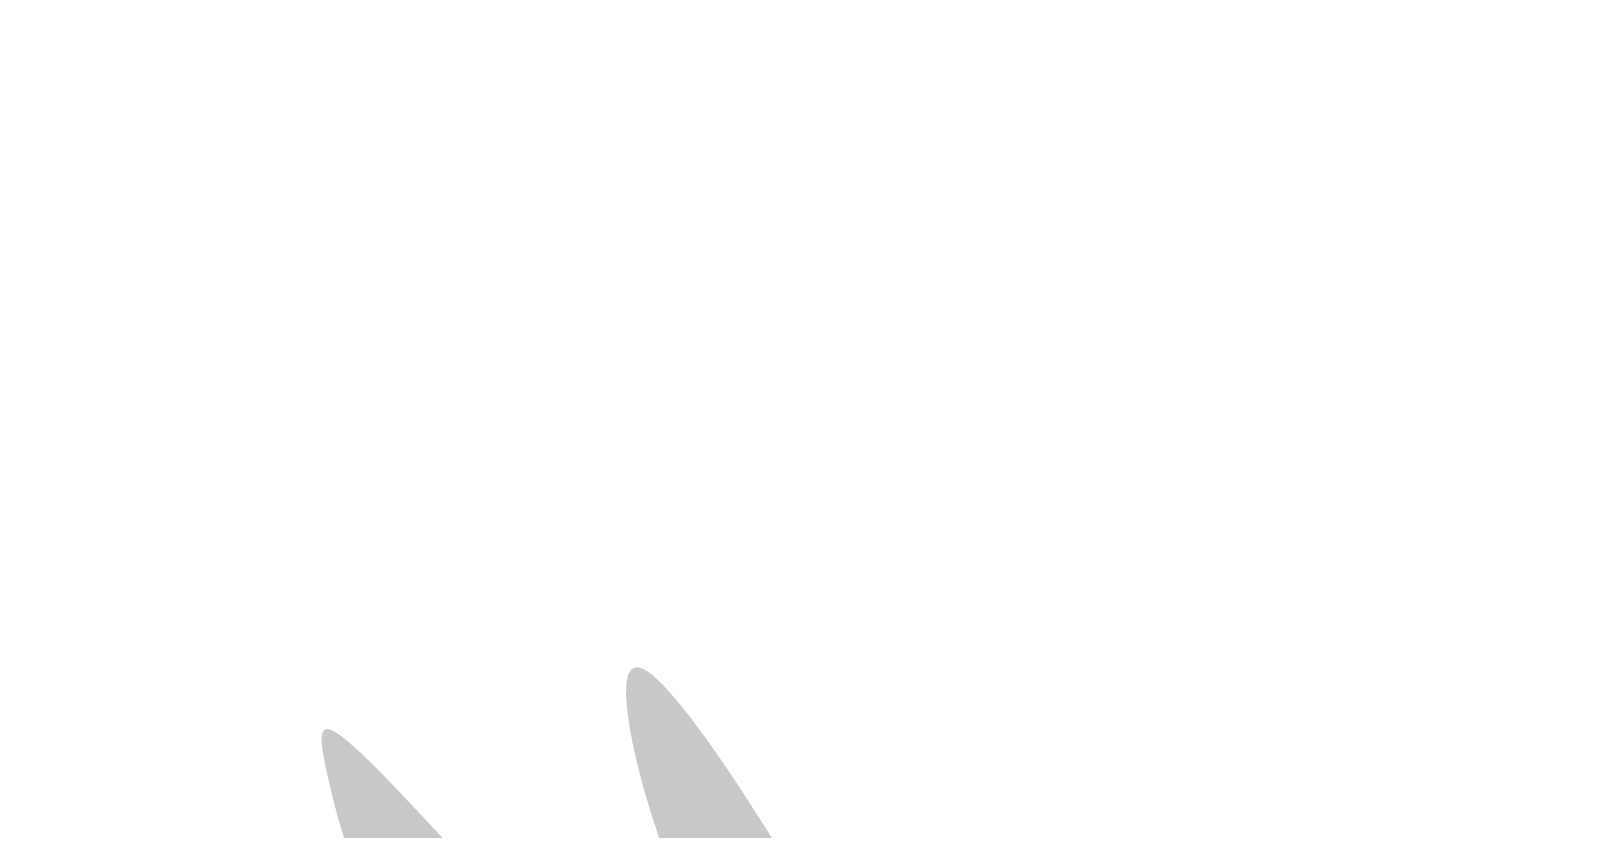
# Model space of a CAD drawing. Header units: millimetres. Extents: x -754 to 578, y -31 to 612.
# Drawn here: x -332.24 to -319.69, y 364.74 to 371.18 of the extents above; entities that cross this region are included whole.
import ezdxf

# ---------------------------------------------------------------- set-up
doc = ezdxf.new("R2010")
doc.units = ezdxf.units.MM
doc.layers.add('Images', color=7, linetype='Continuous')
doc.layers.add('magpiefill', color=3, linetype='Continuous')
picture_1 = doc.add_image_def('image13.jpg', size_in_pixel=(525, 700))

msp = doc.modelspace()

# ---------------------------------------------------------------- hatches: boundary and pattern name
at = {"layer": 'magpiefill'}
h = msp.add_hatch(color=255, dxfattribs=at)
h.dxf.hatch_style = 1
h.paths.add_polyline_path([(-325.5000803217421, 363.4107541445731), (-325.6396733999798, 363.6446595240143), (-325.7772062365982, 363.8754761419751), (-325.9128848578627, 364.1024832852556), (-326.0469152900382, 364.3249602406577), (-326.1795035593902, 364.5421862949816), (-326.310855692184, 364.7534407350283), (-326.4411777146846, 364.9580028475991), (-326.5703322839362, 365.1547023327915), (-326.6968085800976, 365.3405705438907), (-326.8187524141062, 365.5121892474792), (-326.9343095968998, 365.6661402101391), (-327.0416259394157, 365.7990051984527), (-327.1388472525912, 365.9073659790019), (-327.2241193473644, 365.987804318369), (-327.2955880346723, 366.0369019831365), (-327.3518489379846, 366.0522497363605), (-327.3932969308979, 366.0354743269932), (-327.4207766995404, 365.9892115004614), (-327.4351329300408, 365.9160970021915), (-327.4372103085274, 365.8187665776099), (-327.4278535211288, 365.6998559721429), (-327.4079072539736, 365.5620009312174), (-327.3782161931898, 365.4078372002596), (-327.3393056923455, 365.2393536001806), (-327.2904237747651, 365.0559512538292), (-327.2304991312128, 364.8563843595384), (-327.1584604524521, 364.6394071156421), (-327.0732364292473, 364.4037737204729), (-326.9737557523621, 364.148238372365), (-326.8589471125606, 363.8715552696509), (-326.7277392006065, 363.5724786106641), (-326.5776255232475, 363.2484356649198), (-326.4003588511668, 362.8915459866606), (-326.1862567710314, 362.4926022013104), (-325.9256368695079, 362.0423969342937), (-325.6088167332634, 361.5317228110344), (-325.2261139489646, 360.9513724569572), (-324.8352520646858, 360.389104276885), (-324.3867803329107, 359.9765496489107), (-323.9949170355172, 359.6151331575933), (-323.6550364152391, 359.3009970072969), (-323.3625127148094, 359.0302834023874), (-323.1127201769618, 358.7991345472292), (-322.9010330444301, 358.6036926461879), (-322.7228255599476, 358.4400999036283), (-322.5734719662476, 358.3044985239152), (-322.4486951212295, 358.1933424921071), (-322.3456123434548, 358.1043329160361), (-322.2616895666503, 358.035482684227), (-322.1943927245435, 357.9848046852052), (-322.1411877508613, 357.9503118074954), (-322.0995405793311, 357.9300169396233), (-322.0669171436798, 357.9219329701137), (-322.0407833776346, 357.9240727874918), (-322.01953566176, 357.9356733747597), (-322.0052921639679, 357.9608680928291), (-322.0011014990081, 358.0050143970876), (-322.0100122816299, 358.0734697429239), (-322.0350731265829, 358.171591585726), (-322.0793326486165, 358.3047373808824), (-322.1458394624802, 358.4782645837815), (-322.2376421829234, 358.6975306498112), (-322.4332051703811, 358.9469472054303), (-322.8845702781474, 359.5296974425704), (-323.2447598365108, 360.0026395800472), (-323.5313332148629, 360.387554028091), (-323.7618497825945, 360.7062211969329), (-323.9538689090965, 360.980421496803), (-324.1249499637603, 361.2319353379324), (-324.2897446379179, 361.4788976187093), (-324.4512739106653, 361.7248611901543), (-324.6096510830398, 361.9697333914462), (-324.7649894560786, 362.2134215617629), (-324.9174023308187, 362.4558330402831), (-325.0670030082975, 362.6968751661855), (-325.2139047895522, 362.9364552786483), (-325.3582209756197, 363.1744807168502)])
h = msp.add_hatch(color=253, dxfattribs=at)
h.dxf.hatch_style = 1
h.paths.add_polyline_path([(-328.5394225755993, 364.2632280526573), (-328.7039357402973, 364.443167493816), (-328.8594457659586, 364.6119255991699), (-329.0061689641239, 364.7699862803699), (-329.1441516816324, 364.9175056956785), (-329.2727604065167, 365.0533289898029), (-329.3911916621082, 365.1759735540613), (-329.4986419717382, 365.2839567797718), (-329.5943078587377, 365.3757960582527), (-329.6773858464381, 365.4500087808224), (-329.7470724581709, 365.5051123387988), (-329.802564217267, 365.5396241235002), (-329.8434731218787, 365.5526758480056), (-329.8710730694419, 365.5458565124349), (-329.8870534322137, 365.5213694386695), (-329.8931035824509, 365.4814179485898), (-329.8909128924104, 365.428205364077), (-329.8821707343492, 365.3639350070117), (-329.8685664805242, 365.2908101992747), (-329.8517895031922, 365.211034262747), (-329.8330930968123, 365.1262339486594), (-329.8119862446512, 365.0357297256402), (-329.7875418521775, 364.9382654916685), (-329.7588328248602, 364.8325851447222), (-329.724932068168, 364.7174325827803), (-329.6849124875696, 364.5915517038214), (-329.6378469885338, 364.4536864058238), (-329.5828084765294, 364.3025805867659), (-329.5190398230413, 364.1375221118384), (-329.446463763619, 363.9599747150791), (-329.365172999828, 363.7719460977382), (-329.275260233234, 363.5754439610649), (-329.1768181654028, 363.3724760063095), (-329.0699394978999, 363.1650499347217), (-328.954716932291, 362.9551734475517), (-328.8312431701418, 362.7448542460488), (-328.6962817203786, 362.5322192804081), (-328.5332793213704, 362.2998724966046), (-328.3223535188472, 362.0265370895584), (-328.0436218585386, 361.6909362541897), (-327.6772018861747, 361.2717931854184), (-327.2032111474851, 360.7478310781648), (-326.6017671881999, 360.0977731273487), (-325.8529875540486, 359.3003425278904), (-322.9303586601597, 357.3055394393099), (-322.9131303198046, 357.3141492304208), (-322.7607993202555, 357.3141492304208), (-322.6916439668718, 357.2968689900675), (-323.5645371084021, 357.9426094535098), (-324.250670077545, 358.4638018636215), (-324.7781077528498, 358.8798625212312), (-325.1749150128657, 359.2102077271676), (-325.4691567361421, 359.474253782259), (-325.6888978012284, 359.6914169873345), (-325.8622030866739, 359.8811136432227), (-326.017137471028, 360.0627600507518), (-326.1767465784728, 360.2522142677301), (-326.3439990157226, 360.4511013798802), (-326.5168441351242, 360.6574882299049), (-326.6932312890251, 360.8694416605059), (-326.8711098297719, 361.0850285143861), (-327.0484291097117, 361.3023156342468), (-327.2231384811919, 361.5193698627908), (-327.3931872965591, 361.7342580427203), (-327.5567734704301, 361.9452449884185), (-327.7130891664994, 362.1513874009936), (-327.8615751107308, 362.3519399532353), (-328.0016720290888, 362.5461573179325), (-328.1328206475367, 362.733294167875), (-328.2544616920389, 362.912605175852), (-328.3660358885592, 363.0833450146528), (-328.466983963062, 363.2447683570671), (-328.5564281699867, 363.3955398359174), (-328.632216877678, 363.5319639241596), (-328.6918799829554, 363.6497550547833), (-328.7329473826391, 363.7446276607776), (-328.7529489735493, 363.812296175132), (-328.7494146525058, 363.8484750308357), (-328.7198743163288, 363.848878660878), (-328.6618578618385, 363.8092214982487), (-328.5739865375134, 363.7271278495708), (-328.4592469984681, 363.6078615160075), (-328.3217172514754, 363.458596172356), (-328.1654753033087, 363.2865054934123), (-327.9945991607408, 363.0987631539749), (-327.813166830545, 362.9025428288396), (-327.6252563194944, 362.7050181928042), (-327.4349456343619, 362.5133629206655), (-327.2389335713833, 362.3267385630056), (-327.0044020846445, 362.1122581735467), (-326.6911539176942, 361.8290226817962), (-326.2589918140811, 361.4361330172611), (-325.6677185173536, 360.8926901094492), (-325.5106272423392, 360.7466639358099), (-325.8027609500971, 361.0960830967429), (-326.0853421540792, 361.4329790138975), (-326.3582639250704, 361.7571286069964), (-326.6214193338554, 362.0683087957636), (-326.8747014512196, 362.3662964999231), (-327.1180033479479, 362.6508686391984), (-327.3512180948256, 362.9218021333134), (-327.5742387626377, 363.1788739019919), (-327.7870122956283, 363.4219786969452), (-327.9897011318794, 363.6514825978375), (-328.1825215829311, 363.8678695163192), (-328.3656899603241, 364.071623364042)])

# ---------------------------------------------------------------- pictures from other files: only their frames are drawn
at = {"layer": 'Images'}
image = msp.add_image(picture_1, insert=(-356.6661532406797, 314.8202036448919), size_in_units=(222.75000000000003, 297), dxfattribs=at)
image.dxf.flags = 7

doc.saveas('drawing.dxf')
